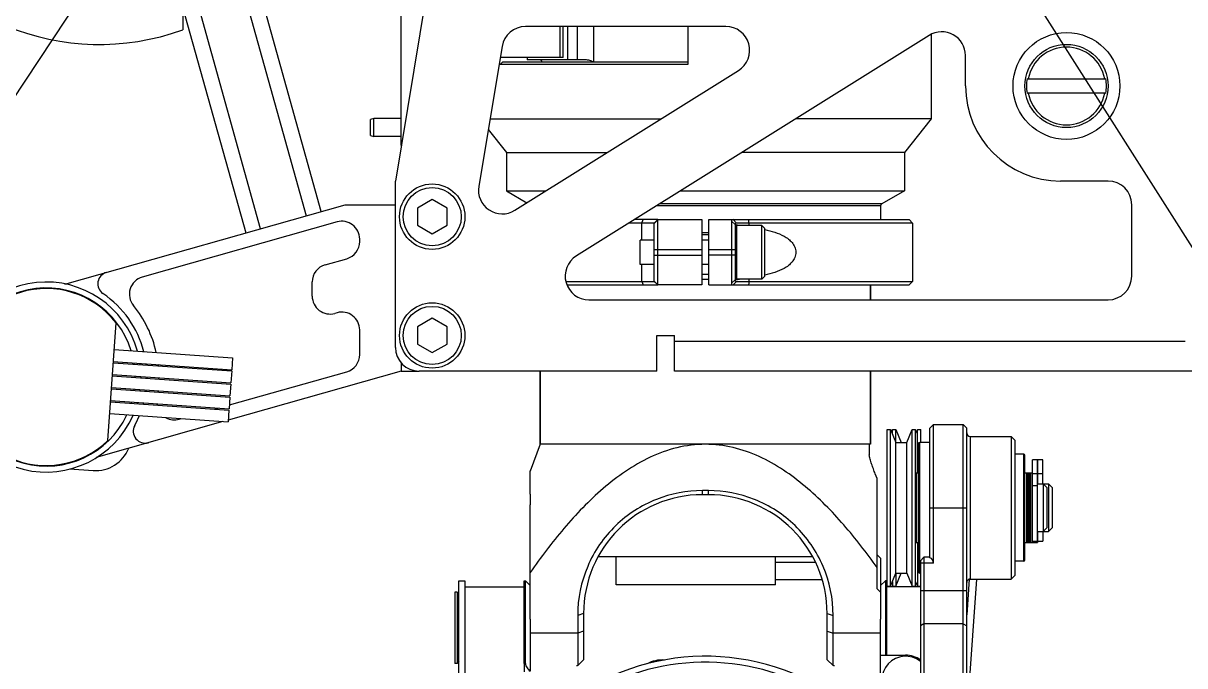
# Model space of a CAD drawing. Header units: millimetres. Extents: x 0 to 594, y 0 to 420.
# Drawn here: x 42.56 to 91.46, y 192.23 to 219.27 of the extents above; entities that cross this region are included whole.
import ezdxf

# ---------------------------------------------------------------- set-up
doc = ezdxf.new("R2010")
doc.units = ezdxf.units.MM
doc.header["$LTSCALE"] = 32.67
doc.layers.get('0').update_dxf_attribs({"linetype": 'CONTINUOUS'})
for name, color, linetype in [('3_ALL_AXES', 7, 'CONTINUOUS'), ('7_ALL_FEATURES', 7, 'CONTINUOUS'), ('APSF_BLANK_LAYER', 7, 'CONTINUOUS'), ('AXIS', 7, 'CONTINUOUS'), ('DCURVE', 7, 'CONTINUOUS'), ('NOTE', 7, 'CONTINUOUS')]:
    doc.layers.add(name, color=color, linetype=linetype)
doc.styles.get("Standard").update_dxf_attribs({"font": 'txt', "width": 0.85})
doc.dimstyles.get("Standard").update_dxf_attribs({"dimtxt": 3.5, "dimasz": 3.5, "dimexe": 1.5, "dimexo": 1, "dimtad": 1, "dimtxsty": 'STANDARD', "dimblk": '_FILLED', "dimblk1": '_FILLED', "dimblk2": '_FILLED', "dimcen": 0.09, "dimadec": 0, "dimazin": 0, "dimtol": 1, "dimtp": 0.01, "dimtm": 0.01, "dimtfac": 1, "dimtofl": 0, "dimtmove": 0, "dimatfit": 3, "dimldrblk": '_FILLED', "dimfxl": 1, "dimtolj": 1, "dimarcsym": 0})

# ---------------------------------------------------------------- blocks, each defined once
blk = doc.blocks.new('_FILLED')
at = {"color": 0, "linetype": 'BYBLOCK'}
blk.add_solid([(0, 0), (-1, 0.214), (-1, -0.214)], dxfattribs=at)

msp = doc.modelspace()

# ---------------------------------------------------------------- linework, layer by layer
at = {"color": 7, "linetype": 'CONTINUOUS'}
for p, q in [((70.534, 219.131), (70.534, 217.536)), ((62.739, 217.631), (62.644, 217.536)), ((70.534, 217.631), (62.739, 217.631)), ((64.167, 217.631), (64.167, 217.631)), ((70.534, 217.631), (64.167, 217.631)), ((70.534, 217.536), (62.595, 217.536)), ((84.822, 216.931), (88.137, 216.931)), ((88.137, 216.331), (84.822, 216.331)), ((57.329, 215.256), (57.179, 215.216)), ((57.179, 214.546), (57.179, 215.216)), ((57.329, 214.506), (57.329, 215.256)), ((58.479, 215.256), (57.329, 215.256)), ((57.179, 214.546), (57.329, 214.506)), ((58.479, 214.506), (57.329, 214.506)), ((59.779, 211.853), (59.154, 211.492)), ((60.404, 211.492), (59.779, 211.853)), ((59.154, 211.492), (59.154, 210.77)), ((60.404, 210.77), (60.404, 211.492)), ((78.654, 211.583), (69.213, 211.583)), ((78.704, 211.67), (69.352, 211.67)), ((59.154, 210.77), (59.779, 210.41)), ((59.779, 210.41), (60.404, 210.77)), ((69.123, 210.856), (68.05, 210.856)), ((69.271, 211.006), (68.29, 211.006)), ((68.609, 210.856), (68.655, 211.006)), ((68.609, 210.144), (68.609, 210.856)), ((69.123, 210.856), (69.271, 211.006)), ((69.129, 210.85), (69.279, 210.999)), ((69.129, 208.413), (69.129, 210.85)), ((69.279, 211.006), (71.129, 211.006)), ((69.279, 208.264), (69.279, 210.999)), ((71.129, 211.006), (71.129, 208.256)), ((71.429, 208.256), (71.429, 211.006)), ((71.429, 211.006), (79.854, 211.006)), ((72.379, 210.937), (72.379, 208.326)), ((72.529, 210.795), (72.379, 210.937)), ((72.593, 210.856), (72.455, 211.006)), ((72.529, 210.795), (72.529, 208.467)), ((80.004, 210.856), (72.593, 210.856)), ((72.609, 208.506), (72.609, 210.756)), ((73.654, 210.756), (72.609, 210.756)), ((73.121, 210.856), (73.089, 211.006)), ((73.121, 210.756), (73.121, 210.856)), ((73.654, 208.506), (73.654, 210.756)), ((73.654, 210.756), (73.779, 210.631)), ((79.854, 211.006), (80.004, 210.856)), ((71.429, 210.449), (71.129, 210.449)), ((71.429, 210.362), (71.129, 210.362)), ((73.779, 208.631), (73.779, 210.631)), ((68.529, 209.119), (68.529, 210.144)), ((69.129, 210.144), (68.529, 210.144)), ((69.129, 209.756), (71.129, 209.756)), ((71.429, 210.144), (71.129, 210.144)), ((71.429, 209.756), (72.529, 209.756)), ((69.129, 209.506), (71.129, 209.506)), ((72.529, 209.506), (71.429, 209.506)), ((69.129, 209.119), (68.529, 209.119)), ((68.609, 208.406), (68.609, 209.119)), ((71.429, 209.119), (71.129, 209.119)), ((65.412, 208.406), (69.123, 208.406)), ((68.609, 208.406), (68.655, 208.256)), ((69.123, 208.406), (69.271, 208.256)), ((69.129, 208.413), (69.279, 208.264)), ((71.429, 208.698), (71.129, 208.698)), ((71.429, 208.482), (71.129, 208.482)), ((72.529, 208.467), (72.379, 208.326)), ((72.593, 208.406), (72.455, 208.256)), ((72.593, 208.406), (80.004, 208.406)), ((73.654, 208.506), (72.609, 208.506)), ((73.121, 208.406), (73.089, 208.256)), ((73.121, 208.406), (73.121, 208.506)), ((73.654, 208.506), (73.779, 208.631)), ((79.854, 208.256), (80.004, 208.406)), ((65.455, 208.256), (69.271, 208.256)), ((71.129, 208.256), (69.279, 208.256)), ((71.429, 208.256), (79.854, 208.256)), ((78.229, 207.631), (78.229, 208.256)), ((59.779, 206.853), (59.154, 206.492)), ((60.404, 206.492), (59.779, 206.853)), ((59.154, 206.492), (59.154, 205.77)), ((60.404, 205.77), (60.404, 206.492)), ((59.154, 205.77), (59.779, 205.41)), ((59.779, 205.41), (60.404, 205.77)), ((64.329, 201.551), (64.329, 204.631)), ((78.229, 201.551), (78.229, 204.631)), ((78.924, 202.181), (79.074, 202.181)), ((78.924, 195.581), (78.924, 202.181)), ((79.074, 195.581), (79.074, 202.181)), ((79.074, 202.181), (79.302, 201.631)), ((79.149, 202.181), (79.299, 202.181)), ((79.149, 202), (79.149, 202.181)), ((79.299, 201.631), (79.299, 202.181)), ((79.299, 202.181), (79.527, 201.631)), ((79.752, 201.631), (79.979, 202.181)), ((79.979, 202.181), (80.129, 202.181)), ((79.979, 195.581), (79.979, 202.181)), ((80.129, 195.581), (80.129, 202.181)), ((80.129, 202), (80.204, 202.181)), ((80.204, 202.181), (80.354, 202.181)), ((80.204, 200.344), (80.204, 202.181)), ((80.354, 201.631), (80.354, 202.181)), ((80.729, 202.231), (80.879, 202.381)), ((80.729, 202.231), (80.879, 202.381)), ((80.729, 196.779), (80.729, 202.231)), ((80.879, 202.381), (82.129, 202.381)), ((80.879, 196.549), (80.879, 202.381)), ((82.129, 202.381), (82.279, 202.231)), ((82.129, 182.835), (82.129, 202.381)), ((82.28, 202.231), (82.13, 202.381)), ((82.279, 182.881), (82.279, 202.231)), ((78.229, 201.551), (64.329, 201.551)), ((78.179, 201.551), (78.179, 201.109)), ((79.302, 201.631), (79.752, 201.631)), ((79.302, 196.131), (79.302, 201.631)), ((79.752, 196.131), (79.752, 201.631)), ((82.429, 201.881), (82.429, 195.881)), ((84.154, 201.881), (84.154, 195.881)), ((84.304, 201.731), (84.154, 201.881)), ((84.304, 201.731), (84.304, 196.031)), ((85.254, 200.898), (85.054, 200.898)), ((85.054, 197.481), (85.054, 200.898)), ((85.254, 197.481), (85.254, 200.898)), ((85.479, 200.898), (85.279, 200.898)), ((85.279, 199.881), (85.279, 200.898)), ((85.479, 199.881), (85.479, 200.898)), ((63.904, 199.456), (63.904, 200.436)), ((78.504, 200.116), (78.429, 200.306)), ((78.504, 195.471), (78.504, 200.116)), ((85.054, 200.327), (85.254, 200.327)), ((85.279, 200.327), (85.479, 200.327)), ((71.154, 199.431), (71.154, 199.603)), ((71.404, 199.603), (71.154, 199.603)), ((71.404, 199.431), (71.404, 199.603)), ((85.054, 199.806), (85.029, 199.806)), ((85.054, 199.812), (85.254, 199.812)), ((85.254, 199.881), (85.729, 199.881)), ((85.654, 199.731), (85.504, 199.881)), ((85.504, 199.881), (85.504, 197.881)), ((85.654, 199.731), (85.654, 198.031)), ((85.879, 199.731), (85.729, 199.881)), ((85.729, 199.881), (85.729, 197.881)), ((85.879, 199.731), (85.879, 198.031)), ((63.904, 194.192), (63.904, 199.005)), ((71.404, 199.431), (71.154, 199.431)), ((80.729, 198.881), (82.279, 198.881)), ((85.654, 198.031), (85.504, 197.881)), ((85.879, 198.031), (85.729, 197.881)), ((85.054, 197.956), (85.029, 197.956)), ((85.254, 197.881), (85.729, 197.881)), ((85.279, 197.481), (85.279, 197.881)), ((85.479, 197.881), (85.479, 197.481)), ((80.204, 197.419), (80.204, 195.581)), ((85.054, 197.481), (85.254, 197.481)), ((85.279, 197.481), (85.479, 197.481)), ((74.229, 195.631), (74.229, 196.831)), ((78.654, 196.753), (78.504, 196.903)), ((78.654, 196.753), (78.654, 194.192)), ((80.329, 196.649), (80.479, 196.799)), ((80.329, 196.649), (80.329, 186.43)), ((80.729, 196.799), (80.479, 196.799)), ((80.479, 196.799), (80.479, 186.044)), ((79.074, 195.581), (79.302, 196.131)), ((79.299, 196.131), (79.299, 195.581)), ((79.299, 195.581), (79.527, 196.131)), ((79.302, 196.131), (79.752, 196.131)), ((79.752, 196.131), (79.979, 195.581)), ((80.879, 196.549), (80.329, 196.549)), ((63.904, 195.606), (63.704, 195.806)), ((74.229, 195.631), (67.529, 195.631)), ((78.654, 195.606), (78.854, 195.806)), ((78.924, 195.581), (79.074, 195.581)), ((79.149, 195.762), (79.149, 195.581)), ((79.149, 195.581), (79.299, 195.581)), ((79.979, 195.581), (80.129, 195.581)), ((80.129, 195.762), (80.204, 195.581)), ((80.204, 195.581), (80.329, 195.581)), ((84.304, 196.031), (84.154, 195.881)), ((60.729, 195.331), (60.729, 192.331)), ((60.829, 195.331), (60.729, 195.331)), ((60.829, 195.331), (60.829, 192.331)), ((60.829, 195.331), (60.904, 195.256)), ((78.654, 195.324), (78.504, 195.471)), ((80.329, 195.394), (82.279, 195.394)), ((66.154, 194.431), (65.904, 194.353)), ((65.904, 194.353), (65.904, 192.236)), ((66.154, 194.431), (66.154, 192.483)), ((76.404, 194.431), (76.654, 194.353)), ((76.404, 192.483), (76.404, 194.431)), ((76.654, 192.236), (76.654, 194.353)), ((66.154, 193.683), (65.904, 193.605)), ((76.404, 193.683), (76.654, 193.605)), ((80.479, 193.996), (80.329, 193.912)), ((82.129, 193.996), (80.479, 193.996)), ((82.129, 193.996), (82.279, 193.912)), ((65.904, 193.605), (63.904, 193.605)), ((78.654, 193.605), (76.654, 193.605)), ((60.829, 192.331), (60.729, 192.331)), ((60.904, 192.406), (60.829, 192.331)), ((63.654, 192.325), (63.654, 191.974)), ((63.654, 192.325), (63.704, 192.325)), ((66.154, 192.483), (65.904, 192.236)), ((76.654, 192.236), (76.404, 192.483))]:
    msp.add_line(p, q, dxfattribs=at)
at = {"color": 3, "linetype": 'CONTINUOUS'}
for p, q in [((69.229, 204.631), (69.229, 206.131)), ((69.229, 206.131), (69.979, 206.131)), ((69.979, 204.631), (69.979, 206.131)), ((91.479, 205.881), (69.979, 205.881)), ((91.979, 204.631), (69.979, 204.631))]:
    msp.add_line(p, q, dxfattribs=at)
at = {"color": 7, "linetype": 'CONTINUOUS'}
for centre, radius in [((86.479, 216.631), 1.75), ((59.779, 211.131), 1.375), ((59.779, 211.131), 1.225), ((59.779, 206.131), 1.375), ((59.779, 206.131), 1.225)]:
    msp.add_circle(centre, radius, dxfattribs=at)
for centre, radius, start, end in [((86.479, 216.631), 1.636, 10.5646, 169.4354), ((64.304, 217.631), 0.1, 0, 90), ((86.479, 216.631), 1.684, 169.7405, 190.2595), ((86.479, 216.631), 1.684, 349.7405, 10.2595), ((86.479, 216.631), 1.636, 190.5646, 349.4354), ((78.754, 211.583), 0.1, 120, 180), ((72.609, 210.676), 0.08, 90, 180), ((72.609, 208.586), 0.08, 180, 270), ((72.576, 208.62), 0.139, 267.1161, 270.1695), ((82.429, 202.031), 0.15, 180, 270), ((71.154, 194.431), 5, 90, 180), ((71.404, 194.431), 5, 0, 90), ((82.429, 195.731), 0.15, 90, 180), ((71.279, 182.881), 9.75, 359.4139, 145.3341), ((71.279, 182.881), 9.5, 359.8791, 126.6309), ((69.451, 191.226), 1.25, 85.2426, 120.1086), ((79.704, 191.631), 1, 51.1687, 308.8313)]:
    msp.add_arc(centre, radius, start, end, dxfattribs=at)
msp.add_ellipse((80.629, 196.549), major_axis=(0, 0.25), ratio=1, start_param=-1.570796, end_param=-0.411517, dxfattribs=at)
for points, knots in [([(69.129, 210.85), (69.129, 210.851), (69.129, 210.855), (69.125, 210.856), (69.123, 210.856)], [0, 0, 0, 0, 0.496592, 1, 1, 1, 1]), ([(69.279, 210.999), (69.279, 211.001), (69.278, 211.005), (69.273, 211.006), (69.271, 211.006)], [0, 0, 0, 0, 0.48569, 1, 1, 1, 1]), ([(72.455, 211.006), (72.436, 211.006), (72.403, 211.002), (72.381, 210.967), (72.379, 210.947), (72.379, 210.937)], [0, 0, 0, 0, 0.507068, 0.728552, 1, 1, 1, 1]), ([(72.593, 210.856), (72.576, 210.856), (72.549, 210.852), (72.531, 210.821), (72.529, 210.804), (72.529, 210.795)], [0, 0, 0, 0, 0.496489, 0.720897, 1, 1, 1, 1]), ([(72.539, 210.772), (72.534, 210.769), (72.53, 210.761), (72.529, 210.753), (72.529, 210.751)], [0, 0, 0, 0, 0.725272, 1, 1, 1, 1]), ([(72.577, 210.781), (72.573, 210.781), (72.56, 210.781), (72.546, 210.778), (72.539, 210.772)], [0, 0, 0, 0, 0.310587, 1, 1, 1, 1]), ([(72.718, 210.757), (72.691, 210.763), (72.645, 210.774), (72.597, 210.781), (72.577, 210.781)], [0, 0, 0, 0, 0.579065, 1, 1, 1, 1]), ([(73.78, 210.586), (73.921, 210.558), (74.201, 210.488), (74.536, 210.352), (74.777, 210.195), (74.936, 210.046), (75.056, 209.856), (75.104, 209.631), (75.056, 209.406), (74.936, 209.217), (74.777, 209.067), (74.536, 208.91), (74.201, 208.774), (73.921, 208.705), (73.78, 208.676)], [0, 0, 0, 0, 0.124666, 0.24794, 0.309605, 0.371809, 0.435215, 0.5, 0.564785, 0.628191, 0.690395, 0.75206, 0.875334, 1, 1, 1, 1]), ([(69.123, 208.406), (69.125, 208.406), (69.129, 208.407), (69.129, 208.411), (69.129, 208.413)], [0, 0, 0, 0, 0.503408, 1, 1, 1, 1]), ([(72.379, 208.326), (72.379, 208.315), (72.381, 208.296), (72.403, 208.261), (72.436, 208.256), (72.455, 208.256)], [0, 0, 0, 0, 0.271448, 0.492932, 1, 1, 1, 1]), ([(72.529, 208.511), (72.529, 208.509), (72.53, 208.501), (72.534, 208.494), (72.539, 208.49)], [0, 0, 0, 0, 0.274724, 1, 1, 1, 1]), ([(72.529, 208.467), (72.529, 208.458), (72.531, 208.441), (72.549, 208.411), (72.576, 208.406), (72.593, 208.406)], [0, 0, 0, 0, 0.279103, 0.503511, 1, 1, 1, 1]), ([(72.539, 208.49), (72.54, 208.489), (72.55, 208.483), (72.561, 208.482), (72.569, 208.481)], [0, 0, 0, 0, 0.206812, 1, 1, 1, 1]), ([(72.577, 208.481), (72.597, 208.481), (72.645, 208.489), (72.691, 208.499), (72.718, 208.506)], [0, 0, 0, 0, 0.420932, 1, 1, 1, 1]), ([(69.271, 208.256), (69.273, 208.256), (69.278, 208.257), (69.279, 208.262), (69.279, 208.264)], [0, 0, 0, 0, 0.51431, 1, 1, 1, 1]), ([(71.279, 201.551), (70.877, 201.551), (70.072, 201.451), (68.937, 201.036), (67.902, 200.434), (66.964, 199.705), (66.107, 198.891), (65.057, 197.73), (64.35, 196.793), (63.904, 196.153)], [0, 0, 0, 0, 0.127282, 0.253964, 0.379815, 0.50488, 0.629308, 0.753243, 1, 1, 1, 1]), ([(78.429, 200.306), (78.402, 200.375), (78.349, 200.515), (78.289, 200.69), (78.245, 200.829), (78.216, 200.929), (78.195, 201.01), (78.183, 201.069), (78.179, 201.096), (78.179, 201.109)], [0, 0, 0, 0, 0.266917, 0.530337, 0.659254, 0.784588, 0.902734, 0.955981, 1, 1, 1, 1]), ([(71.154, 199.603), (70.497, 199.604), (69.147, 199.346), (67.398, 198.216), (66.191, 196.464), (65.903, 195.053), (65.904, 194.353)], [0, 0, 0, 0, 0.240739, 0.489444, 0.743671, 1, 1, 1, 1]), ([(76.655, 194.353), (76.656, 195.053), (76.367, 196.464), (75.16, 198.216), (73.412, 199.346), (72.062, 199.604), (71.404, 199.603)], [0, 0, 0, 0, 0.256352, 0.510575, 0.759287, 1, 1, 1, 1]), ([(63.904, 199.456), (63.904, 199.384), (63.912, 199.234), (63.904, 199.084), (63.904, 199.005)], [0, 0, 0, 0, 0.477052, 1, 1, 1, 1]), ([(63.704, 192.325), (63.704, 192.294), (63.721, 192.229), (63.784, 192.116), (63.853, 192.044), (63.904, 192.007)], [0, 0, 0, 0, 0.24175, 0.505624, 1, 1, 1, 1])]:
    msp.add_open_spline(points, degree=3, knots=knots, dxfattribs=at)
for points in [[(65.904, 192.236), (65.886, 192.233), (65.867, 192.231), (65.848, 192.231)], [(76.711, 192.231), (76.692, 192.231), (76.673, 192.233), (76.655, 192.236)]]:
    msp.add_open_spline(points, degree=3, dxfattribs=at)
at = {"layer": '3_ALL_AXES', "color": 7, "linetype": 'CONTINUOUS'}
for p, q in [((56.12, 211.631), (58.229, 211.631)), ((46.392, 205.534), (51.38, 205.186)), ((46.354, 204.986), (51.341, 204.637)), ((46.357, 205.036), (51.345, 204.687)), ((51.38, 205.186), (51.345, 204.687)), ((46.315, 204.437), (51.303, 204.088)), ((46.319, 204.487), (51.306, 204.138)), ((51.341, 204.637), (51.306, 204.138)), ((46.277, 203.888), (51.265, 203.54)), ((46.28, 203.938), (51.268, 203.59)), ((51.303, 204.088), (51.268, 203.59)), ((51.265, 203.54), (51.23, 203.041)), ((46.238, 203.34), (51.226, 202.991)), ((46.242, 203.39), (51.23, 203.041)), ((51.226, 202.991), (51.191, 202.492)), ((46.204, 202.841), (51.191, 202.492))]:
    msp.add_line(p, q, dxfattribs=at)
msp.add_arc((45.779, 228.631), 10.25, 205.2665, 289.9661, dxfattribs=at)
at = {"layer": '7_ALL_FEATURES', "color": 3, "linetype": 'CONTINUOUS'}
for p, q in [((64.59, 250.796), (58.229, 212.631)), ((72.143, 219.131), (63.708, 219.131)), ((80.699, 218.762), (65.847, 209.479)), ((62.722, 218.296), (61.741, 212.411)), ((82.229, 216.631), (82.229, 217.914)), ((63.257, 211.399), (72.673, 217.283)), ((58.229, 205.631), (58.229, 212.631)), ((88.229, 212.631), (86.229, 212.631)), ((89.229, 208.631), (89.229, 211.631)), ((66.377, 207.631), (88.229, 207.631)), ((69.229, 204.631), (59.229, 204.631))]:
    msp.add_line(p, q, dxfattribs=at)
at = {"layer": '7_ALL_FEATURES', "color": 7, "linetype": 'CONTINUOUS'}
for p, q in [((58.479, 214.131), (58.479, 221.581)), ((49.135, 220.461), (51.928, 210.445)), ((52.553, 210.622), (49.832, 220.381)), ((51.908, 220.381), (54.477, 211.167)), ((55.103, 211.344), (52.583, 220.381)), ((49.279, 219.941), (49.279, 218.997)), ((65.167, 217.831), (65.167, 219.131)), ((65.287, 217.831), (65.287, 219.131)), ((65.475, 219.131), (65.475, 217.731)), ((65.899, 217.731), (65.899, 219.131)), ((66.582, 217.631), (66.582, 219.131)), ((65.287, 217.831), (62.644, 217.831)), ((66.222, 217.731), (63.779, 217.731)), ((44.309, 208.29), (56.12, 211.631)), ((55.775, 210.91), (47.578, 208.591)), ((56.729, 210.085), (56.729, 210.189)), ((55.275, 209.106), (56.184, 209.363)), ((54.729, 207.784), (54.729, 208.384)), ((55.775, 207.088), (55.684, 207.062)), ((46.124, 201.709), (46.471, 206.667)), ((56.729, 205.327), (56.729, 206.366)), ((58.479, 204.984), (58.479, 204.631)), ((58.479, 204.631), (51.197, 202.571)), ((51.241, 203.207), (56.184, 204.605)), ((58.479, 204.631), (59.229, 204.631)), ((50.626, 203.033), (50.768, 203.073)), ((50.973, 202.507), (45.629, 200.996)), ((49.133, 202.61), (49.206, 202.631)), ((44.514, 200.518), (45.51, 200.449)), ((82.687, 195.881), (82.279, 190.09)), ((82.385, 195.872), (82.279, 194.368))]:
    msp.add_line(p, q, dxfattribs=at)
at = {"layer": '7_ALL_FEATURES', "color": 3, "linetype": 'CONTINUOUS'}
for centre, radius, start, end in [((63.708, 218.131), 1, 90, 170.5377), ((72.143, 218.131), 1, 302.0054, 90), ((81.229, 217.914), 1, 0, 122.0054), ((86.229, 216.631), 4, 180, 270), ((62.727, 212.247), 1, 170.5377, 302.0054), ((88.229, 211.631), 1, 0, 90), ((66.377, 208.631), 1, 122.0054, 270), ((88.229, 208.631), 1, 270, 360), ((59.229, 205.631), 1, 180, 270)]:
    msp.add_arc(centre, radius, start, end, dxfattribs=at)
at = {"layer": '7_ALL_FEATURES', "color": 7, "linetype": 'CONTINUOUS'}
for centre, radius, start, end in [((55.979, 210.189), 0.75, 0, 105.7976), ((55.979, 210.085), 0.75, 285.7976, 360), ((46.204, 208.306), 0.5, 105.7976, 235.7252), ((55.479, 208.384), 0.75, 105.7976, 180), ((47.782, 207.869), 0.75, 105.7976, 219.3603), ((43.529, 204.381), 3.725, 37.8438, 314.1562), ((43.529, 204.381), 4.25, 14.5431, 55.7252), ((43.529, 204.381), 4.75, 12.5382, 39.3603), ((55.479, 207.784), 0.75, 180, 285.7976), ((55.979, 206.366), 0.75, 0, 105.7976), ((43.529, 204.381), 4.25, 6.8699, 7.5635), ((43.529, 204.381), 4.75, 5.713, 6.3284), ((55.979, 205.327), 0.75, 285.7976, 360), ((43.529, 204.381), 4.25, 359.3804, 0.0584), ((43.529, 204.381), 4.75, 359.0228, 359.6284), ((43.529, 204.381), 4.25, 351.9413, 352.6186), ((43.529, 204.381), 4.75, 352.3795, 352.9836), ((43.529, 204.381), 4.25, 344.4316, 345.1226), ((48.928, 203.332), 0.75, 186.0328, 189.9682), ((43.529, 204.381), 4.25, 331.2959, 337.4428), ((48.928, 203.332), 0.75, 241.8038, 285.7976), ((47.696, 202.1), 0.5, 151.2959, 285.7976), ((45.615, 201.945), 1.5, 266, 338.0869)]:
    msp.add_arc(centre, radius, start, end, dxfattribs=at)
msp.add_open_spline([(66.582, 217.631), (66.528, 217.656), (66.413, 217.704), (66.288, 217.731), (66.222, 217.731)], degree=3, knots=[0, 0, 0, 0, 0.474398, 1, 1, 1, 1], dxfattribs=at)
at = {"layer": 'APSF_BLANK_LAYER', "color": 7, "linetype": 'CONTINUOUS'}
for p, q in [((80.229, 201.556), (80.229, 196.206)), ((80.729, 201.631), (80.304, 201.631)), ((80.304, 196.131), (80.304, 201.631)), ((84.679, 201.131), (84.304, 201.131)), ((84.679, 196.631), (84.679, 201.131)), ((84.729, 196.681), (84.729, 201.081)), ((84.679, 196.631), (84.304, 196.631)), ((80.329, 196.131), (80.304, 196.131))]:
    msp.add_line(p, q, dxfattribs=at)
for centre, radius, start, end in [((80.304, 201.556), 0.075, 90, 180), ((84.679, 201.081), 0.05, 0, 90), ((84.679, 196.681), 0.05, 270, 360), ((80.304, 196.206), 0.075, 180, 270)]:
    msp.add_arc(centre, radius, start, end, dxfattribs=at)
at = {"layer": 'AXIS', "color": 7, "linetype": 'CONTINUOUS'}
for p, q in [((80.779, 218.797), (80.779, 215.251)), ((63.779, 217.831), (63.779, 217.731)), ((62.214, 215.251), (69.421, 215.251)), ((80.779, 215.251), (75.082, 215.251)), ((80.779, 215.251), (79.654, 213.834)), ((62.139, 214.798), (62.904, 213.834)), ((62.904, 213.834), (62.904, 212.218)), ((62.904, 213.834), (67.153, 213.834)), ((79.654, 213.834), (72.814, 213.834)), ((79.654, 213.834), (79.654, 212.218)), ((62.904, 212.218), (63.77, 211.719)), ((62.904, 212.218), (64.569, 212.218)), ((70.229, 212.218), (79.654, 212.218)), ((79.654, 212.218), (78.704, 211.67)), ((78.654, 211.583), (78.654, 211.006)), ((80.004, 210.856), (80.004, 208.406)), ((78.229, 208.256), (78.229, 207.631)), ((64.329, 204.631), (64.329, 201.551)), ((78.229, 204.631), (78.229, 201.551)), ((64.329, 201.551), (63.9, 200.425)), ((82.429, 201.881), (84.154, 201.881)), ((80.129, 200.344), (80.229, 200.344)), ((80.154, 197.419), (80.154, 200.344)), ((84.729, 200.344), (85.054, 200.344)), ((84.804, 197.419), (84.804, 200.344)), ((84.879, 197.419), (84.879, 200.344)), ((84.954, 197.419), (84.954, 200.344)), ((85.029, 197.419), (85.029, 200.344)), ((80.129, 197.419), (80.229, 197.419)), ((84.729, 197.419), (85.254, 197.419)), ((85.104, 197.481), (85.104, 197.419)), ((85.179, 197.481), (85.179, 197.419)), ((85.254, 197.481), (85.254, 197.419)), ((66.775, 196.831), (75.784, 196.831)), ((67.529, 195.631), (67.529, 196.831)), ((74.229, 196.596), (75.899, 196.596)), ((60.904, 185.624), (60.904, 195.806)), ((60.904, 195.806), (61.154, 195.806)), ((61.154, 195.806), (61.154, 185.624)), ((63.654, 192.325), (63.654, 195.806)), ((63.654, 195.806), (63.704, 195.806)), ((63.704, 192.325), (63.704, 195.806)), ((74.229, 195.866), (76.184, 195.866)), ((78.904, 195.806), (78.854, 195.806)), ((78.854, 195.806), (78.854, 192.681)), ((78.904, 195.806), (78.904, 192.681)), ((82.429, 195.881), (84.154, 195.881)), ((61.154, 195.556), (63.654, 195.556)), ((80.329, 195.556), (78.904, 195.556)), ((63.904, 194.192), (63.904, 192.007)), ((78.654, 189.221), (78.654, 194.192)), ((78.654, 192.681), (79.704, 192.681))]:
    msp.add_line(p, q, dxfattribs=at)
msp.add_circle((86.479, 216.631), 2.25, dxfattribs=at)
for centre, radius, start, end in [((43.529, 204.381), 4, 15.8068, 336.1932), ((43.529, 204.381), 3.75, 17.1949, 334.8051), ((43.529, 204.381), 3.75, 8.3653, 9.1447), ((43.529, 204.381), 4, 7.5853, 8.3166), ((43.529, 204.381), 3.75, 359.8304, 0.5934), ((43.529, 204.381), 4, 359.5916, 0.3075), ((43.529, 204.381), 3.75, 351.4066, 352.1696), ((43.529, 204.381), 4, 351.6925, 352.4084), ((43.529, 204.381), 3.75, 342.8553, 343.6347), ((43.529, 204.381), 4, 343.6834, 344.4147), ((79.704, 191.631), 1.05, 53.3247, 90)]:
    msp.add_arc(centre, radius, start, end, dxfattribs=at)
msp.add_open_spline([(78.504, 196.367), (78.066, 196.985), (77.369, 197.89), (76.336, 199.008), (75.494, 199.79), (74.573, 200.488), (73.56, 201.063), (72.453, 201.456), (71.67, 201.551), (71.279, 201.551)], degree=3, knots=[0, 0, 0, 0, 0.246761, 0.370708, 0.495152, 0.620232, 0.74609, 0.872756, 1, 1, 1, 1], dxfattribs=at)
at = {"layer": 'DCURVE', "color": 4, "linetype": 'CONTINUOUS'}
for p, q in [((80.154, 200.344), (80.154, 197.419)), ((84.804, 200.344), (84.804, 197.419)), ((84.879, 200.344), (84.879, 197.419)), ((84.954, 200.344), (84.954, 197.419)), ((85.029, 200.344), (85.029, 197.419)), ((85.104, 197.481), (85.104, 197.419)), ((85.179, 197.481), (85.179, 197.419)), ((85.254, 197.481), (85.254, 197.419))]:
    msp.add_line(p, q, dxfattribs=at)

# ---------------------------------------------------------------- leaders
at = {"layer": 'NOTE', "color": 2, "linetype": 'CONTINUOUS'}
for points in [[(79.612, 228.97), (99.963, 196.923), (105.963, 196.923)], [(48.037, 225.001), (39.289, 211.791), (33.289, 211.791)]]:
    msp.add_leader(points, dimstyle='STANDARD', override={"dimtad": 0, "dimldrblk": 'DOT'}, dxfattribs=at)

doc.saveas('drawing.dxf')
